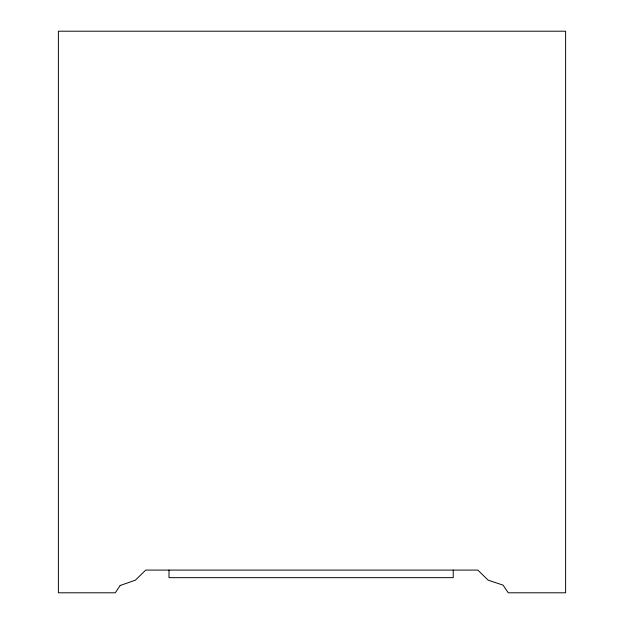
<?xml version="1.0" encoding="UTF-8"?>
<svg xmlns="http://www.w3.org/2000/svg" width="624" height="624" viewBox="0 0 624 624"><rect width="100%" height="100%" fill="white"/><g stroke="black" fill="none" stroke-linecap="round" stroke-linejoin="round"><path stroke-width="0.94" d="M453.235 570.086L453.235 577.66L168.995 577.66L168.995 570.086M120.159 585.491L115.268 592.8L58.383 592.8L58.383 31.2L565.617 31.2L565.617 592.8L508.287 592.8L503.053 585.125L488.186 580.195L477.805 570.086L145.727 570.086L135.353 580.195L120.159 585.491"/></g></svg>
